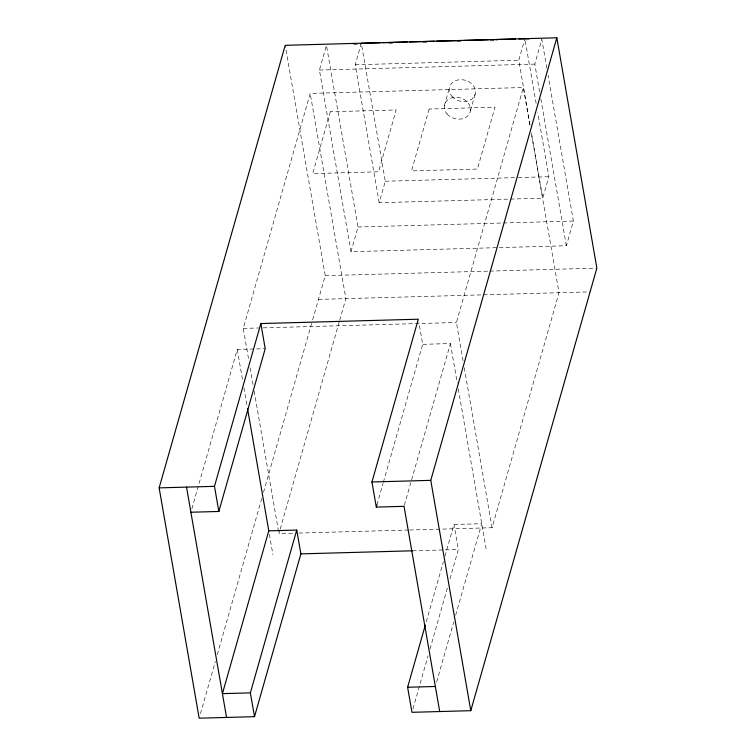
<?xml version="1.0" encoding="UTF-8"?>
<svg xmlns="http://www.w3.org/2000/svg" width="756" height="756" viewBox="0 0 756 756"><rect width="100%" height="100%" fill="white"/><g stroke="black" fill="none" stroke-linecap="round" stroke-linejoin="round"><path stroke-width="0.57" stroke-dasharray="3.78 2.83" d="M191.854 508.845L237.261 349.452L265.214 348.677M248.497 358.552L243.252 328.406L310.196 93.423L523.35 87.516L530.202 126.932M350.992 251.701L319.419 70.062L326.46 45.36L358.023 226.998L350.992 251.701L498.1 247.637M379.191 202.712L355.216 64.761L361.33 43.29L385.305 181.232L379.191 202.712L542.751 198.185L548.875 176.706L537.79 112.946M200.463 713.664L215.337 661.453M217.274 654.639L261.897 498.006M263.513 492.336L312.332 320.95M312.653 319.816L325.231 275.647L285.21 45.322M279.89 530.211L278.917 533.613L294.226 533.188M280.211 529.077L339.387 321.328M339.709 320.194L345.861 298.629L310.196 93.423M444.33 105.736L449.338 88.14M470.402 110.707L475.42 93.12M376.951 504.838L383.065 483.358M383.386 482.233L422.68 344.32L418.909 322.623M530.06 125.146L518.777 60.234L524.9 38.754M404.365 505.206L450.415 343.555L422.68 344.32M463.059 360.763L456.407 322.5L523.35 87.516M539.623 91.873L534.794 64.099L541.835 39.397L546.862 68.314M426.289 621.687L443.356 561.774M444.972 556.123L453.987 524.475L481.723 523.71L455.641 615.271M412.937 708.92L428.066 655.792M430.003 649.007L448.034 585.702M449.971 578.916L458.334 549.527L453.987 524.475M436.647 681.969L453.713 622.056M499.281 247.599L566.367 245.747L573.398 221.035L548.062 75.26M409.639 529.994L492.071 527.716L559.015 292.723L531.203 132.735M353.524 44.604L360.593 44.415M388.839 43.631L394.717 43.47M422.963 42.686L428.85 42.525M457.096 41.741L462.984 41.58M490.049 40.824L497.108 40.635M525.354 39.851L531.241 39.69M355.216 64.761L518.777 60.234M319.419 70.062L534.794 64.099M385.305 181.232L517.104 177.584M518.276 177.556L548.875 176.706M358.023 226.998L573.398 221.035M325.231 275.647L488.678 271.12M489.86 271.092L595.681 268.163M318.474 299.385L482.46 294.849M483.642 294.812L590.096 291.863M243.252 328.406L258.561 327.981M263.277 327.849L456.407 322.5M298.941 533.056L408.457 530.032M412.511 550.793L458.334 549.527M540.823 98.809L566.367 245.747M525.297 41.079L536.184 103.676M531.477 133.264L542.751 198.185M464.269 367.718L492.071 527.716M450.415 343.555L457.285 383.065M458.297 388.877L486.08 548.762M250.104 367.822L253.326 386.373M254.139 391.013L278.52 531.298M237.261 349.452L242.922 382.007M243.933 387.828L247.165 406.426M269.382 534.256L272.925 554.658M330.315 111.765L312.691 173.615L378.567 171.792L396.182 109.941L330.315 111.765M429.153 109.025L411.538 170.884L477.405 169.06L495.029 107.201L429.153 109.025M447.07 114.005A13.306 10.745 15.9 0 0 469.57 113.391A13.306 10.745 15.9 0 0 455.462 97.269A13.306 10.745 15.9 0 0 447.07 114.005M452.079 96.418A13.306 10.745 15.9 0 0 474.579 95.795A13.306 10.745 15.9 0 0 460.47 79.673A13.306 10.745 15.9 0 0 452.079 96.418"/><path stroke-width="1.13" d="M296.739 530.079L250.368 692.865L222.415 693.639L268.786 530.854L296.739 530.079L300.879 553.883L254.507 716.669L199.168 718.2L159.138 487.875L285.21 45.322L556.832 37.8L596.862 268.125L470.79 710.678L411.973 712.313L407.616 687.251L425.326 625.08M190.89 512.237L218.843 511.462L214.477 486.344L260.848 323.559L418.314 319.202L371.943 481.978L376.308 507.096L404.044 506.331L439.709 711.538M218.843 511.462L265.214 348.677L260.848 323.559M376.308 507.096L376.951 504.838M470.79 710.678L430.769 480.353L556.832 37.8M361.33 43.29L380.164 42.761M382.517 42.705L407.229 42.015M409.582 41.949L434.294 41.268M436.647 41.202L461.358 40.522M463.711 40.455L488.423 39.766M490.776 39.699L515.488 39.019M519.013 38.925L524.9 38.754M159.138 487.875L214.477 486.344M371.943 481.978L430.769 480.353M300.879 553.883L412.511 550.793M407.616 687.251L435.352 686.486M247.571 408.76L268.786 530.854M250.368 692.865L254.507 716.669M186.524 487.11L226.554 717.444"/></g></svg>
